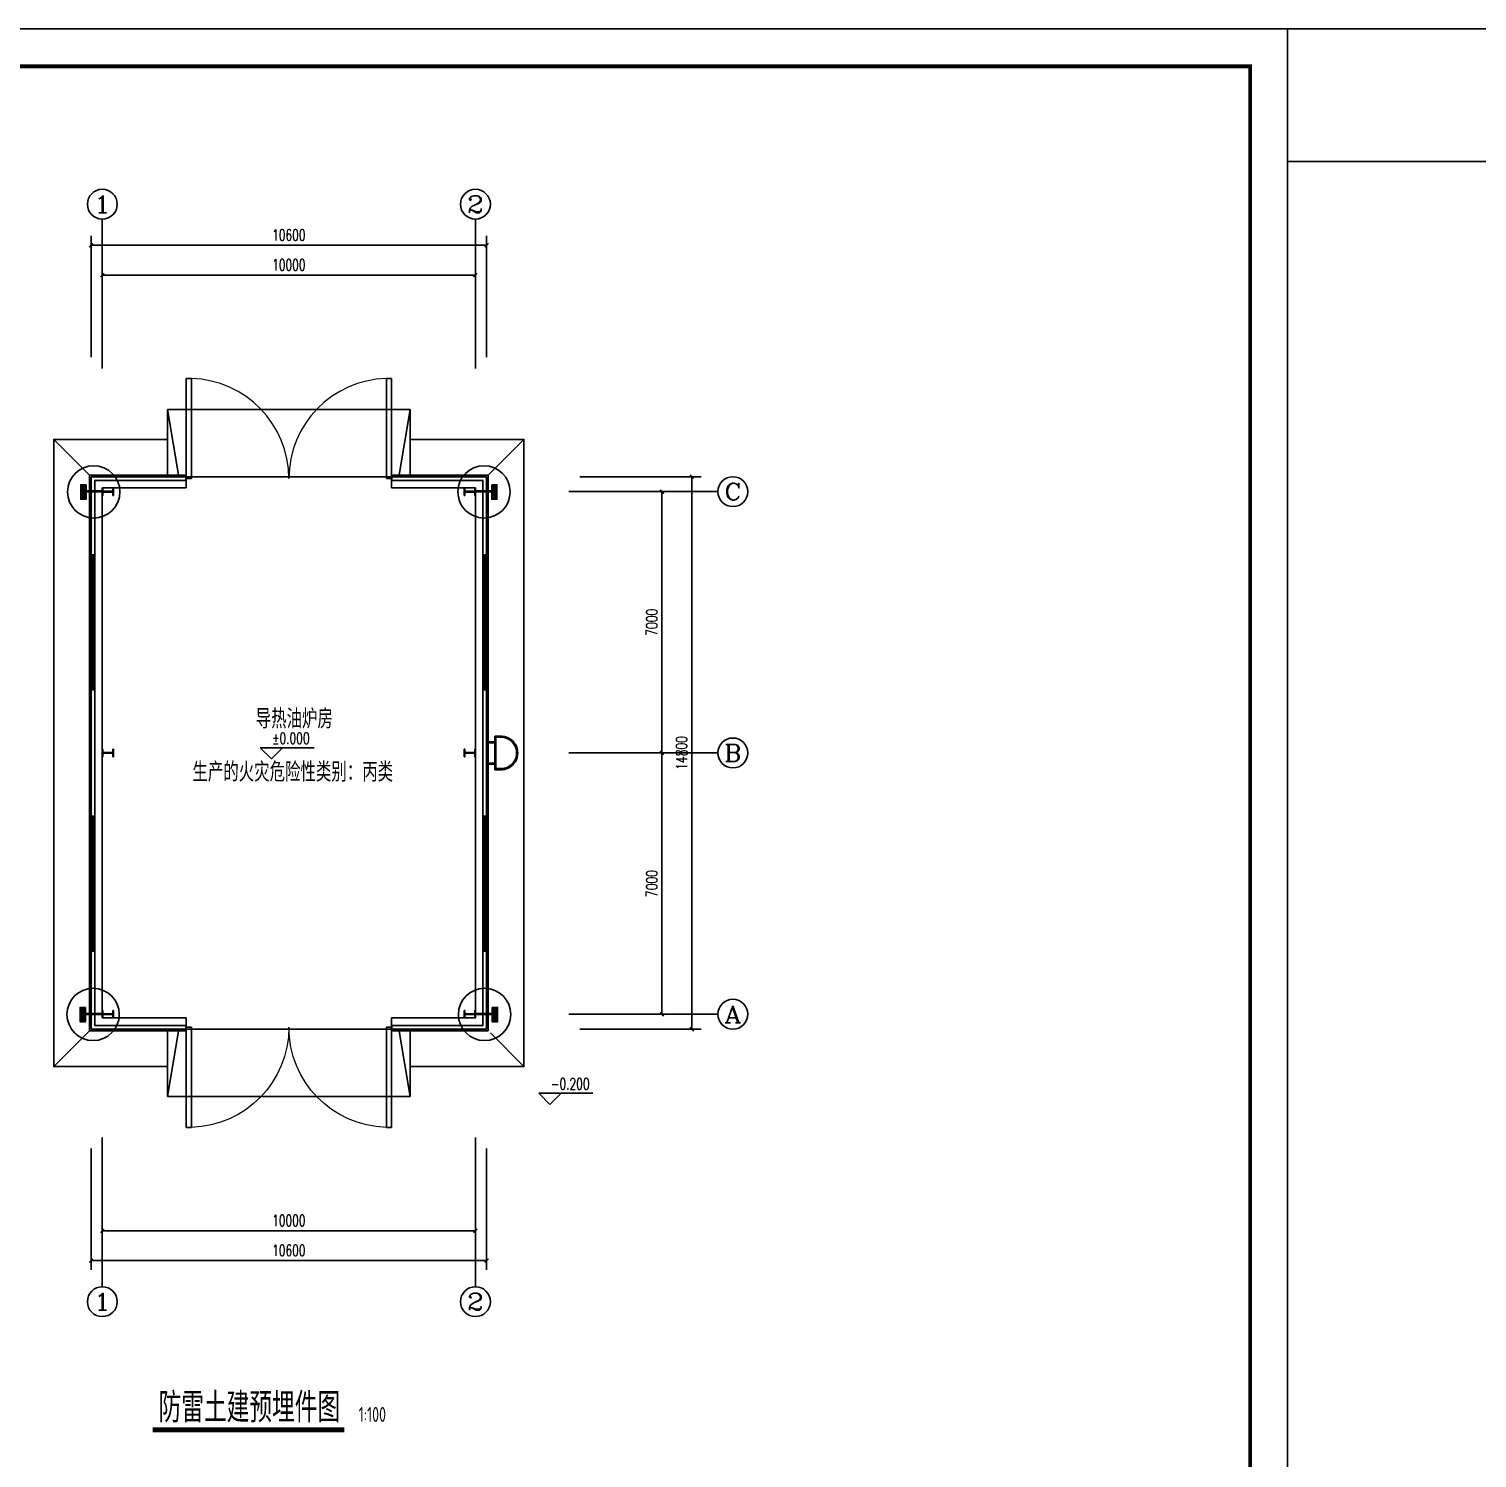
# Model space of a CAD drawing. Extents: x 4830845 to 5141198, y -443067 to -268177.
# Drawn here: x 4995372 to 5034183, y -401620 to -363337 of the extents above; entities that cross this region are included whole.
import ezdxf
from ezdxf.enums import TextEntityAlignment as Align

# ---------------------------------------------------------------- set-up
doc = ezdxf.new("R2010")
doc.units = 0
doc.header["$LTSCALE"] = 1000
doc.header["$MEASUREMENT"] = 0
doc.linetypes.add('CENTER2', pattern=[1.125, 0.75, -0.125, 0.125, -0.125])
doc.layers.get('0').update_dxf_attribs({"linetype": 'CONTINUOUS'})
doc.layers.get('Defpoints').update_dxf_attribs({"linetype": 'CONTINUOUS'})
doc.layers.add('_0', color=7, linetype='CONTINUOUS', lineweight=25)
for name, color, linetype in [('AXIS_TEXT', 7, 'CONTINUOUS'), ('DIM_SYMB', 3, 'CONTINUOUS'), ('PUB_TITLE', 4, 'CONTINUOUS'), ('TEL_TAB', 7, 'CONTINUOUS'), ('WIRE-接地', 4, 'CONTINUOUS'), ('建筑底图', 251, 'CONTINUOUS'), ('电气', 3, 'CONTINUOUS')]:
    doc.layers.add(name, color=color, linetype=linetype)
doc.styles.add('_HZTXT', font='txt.shx', dxfattribs={"width": 0.8, "bigfont": 'HZTXT.shx'})
doc.styles.add('_TCH_AXIS', font='COMPLEX', dxfattribs={"bigfont": 'GBCBIG'})
doc.styles.add('_TCH_DIM', font='SIMPLEX', dxfattribs={"bigfont": 'GBCBIG'})
doc.styles.add('_TCH_DIM_T3', font='SIMPLEX', dxfattribs={"width": 0.705882, "bigfont": 'GBCBIG'})
doc.styles.add('COMPLEX', font='COMPLEX')
doc.styles.add('SCEI', font='sceie.shx', dxfattribs={"width": 0.75, "bigfont": 'sceic.shx'})
doc.dimstyles.new('_TCH_ARCH&&100', dxfattribs={"dimtxt": 297.5, "dimasz": 100, "dimexe": 250, "dimexo": 300, "dimgap": 126.25, "dimtad": 1, "dimdec": 0, "dimzin": 0, "dimdsep": 46, "dimtxsty": '_TCH_DIM_T3', "dimblk": 'ARCHTICK', "dimcen": 0.09, "dimclrt": 7, "dimazin": 2, "dimtfac": 1, "dimtdec": 0, "dimtix": 1, "dimtmove": 2, "dimatfit": 3, "dimfxl": 0, "dimtolj": 1, "dimtzin": 0, "dimarcsym": 0})
pattern_1 = [(45, (4961288.943, -427094.354), (22.45064, -22.45064), [])]
pattern_2 = [(45, (4961304.942, -413094.354), (22.45064, -22.45064), [])]

# ---------------------------------------------------------------- blocks, each defined once
blk = doc.blocks.new('$TCHSYS$WIN2D')
for p, q in [((-0.5, 0.5), (0.5, 0.5)), ((-0.5, 0.5), (-0.5, -0.5)), ((0.5, 0.5), (0.5, -0.5)), ((0.5, 0.167), (-0.5, 0.167)), ((0.5, -0.167), (-0.5, -0.167)), ((-0.5, -0.5), (0.5, -0.5))]:
    blk.add_line(p, q)
blk = doc.blocks.new('$DorLib2D$00000002')
for p, q in [((-0.5, 0), (-0.5, 0.4875)), ((-0.475, 0.4875), (-0.5, 0.4875)), ((-0.475, 0), (-0.475, 0.4875)), ((0.475, 0), (0.475, 0.4875)), ((0.475, 0.4875), (0.5, 0.4875)), ((0.5, 0), (0.5, 0.4875)), ((-0.5, 0), (-0.475, 0)), ((0.5, 0), (0.475, 0))]:
    blk.add_line(p, q)
at = {"lineweight": 13}
for centre, start, end in [((-0.4875, 0), 0, 88.53072), ((0.4875, 0), 91.46928, 180)]:
    blk.add_arc(centre, 0.4875, start, end, dxfattribs=at)
blk = doc.blocks.new('_ArchTick')
at = {"color": 0, "linetype": 'ByBlock', "const_width": 0.4}
blk.add_lwpolyline([(-0.5, -0.5), (0.5, 0.5)], dxfattribs=at)
blk = doc.blocks.new('*D71')
at = {"layer": 'Defpoints', "color": 0, "transparency": 16777216}
for p in [(5009838, -382732), (5012338, -382732), (5009838, -389732)]:
    blk.add_point(p, dxfattribs=at)
at = {"layer": '建筑底图', "color": 0, "lineweight": -2, "transparency": 16777216}
for p, q in [((5010138, -382732), (5012588, -382732)), ((5012338, -389732), (5012338, -382732)), ((5010138, -389732), (5012588, -389732))]:
    blk.add_line(p, q, dxfattribs=at)
at = {"layer": '建筑底图', "color": 0, "lineweight": -2, "transparency": 16777216, "xscale": 100, "yscale": 100, "zscale": 100}
for p, rotation in [((5012338, -382732), 90), ((5012338, -389732), 270)]:
    blk.add_blockref('_ArchTick', p, dxfattribs=dict(at, rotation=rotation))
at = {"layer": '建筑底图', "color": 7, "transparency": 16777216, "insert": (5012063, -386232), "char_height": 297.5, "attachment_point": 5, "rotation": 90, "style": '_TCH_DIM_T3'}
blk.add_mtext('\\A1;7000', dxfattribs=at)
blk = doc.blocks.new('*D72')
at = {"layer": 'Defpoints', "color": 0, "transparency": 16777216}
for p in [(5009838, -375732), (5012338, -375732), (5009838, -382732)]:
    blk.add_point(p, dxfattribs=at)
at = {"layer": '建筑底图', "color": 0, "lineweight": -2, "transparency": 16777216}
for p, q in [((5010138, -375732), (5012588, -375732)), ((5012338, -382732), (5012338, -375732)), ((5010138, -382732), (5012588, -382732))]:
    blk.add_line(p, q, dxfattribs=at)
at = {"layer": '建筑底图', "color": 0, "lineweight": -2, "transparency": 16777216, "xscale": 100, "yscale": 100, "zscale": 100}
for p, rotation in [((5012338, -375732), 90), ((5012338, -382732), 270)]:
    blk.add_blockref('_ArchTick', p, dxfattribs=dict(at, rotation=rotation))
at = {"layer": '建筑底图', "color": 7, "transparency": 16777216, "insert": (5012063, -379232), "char_height": 297.5, "attachment_point": 5, "rotation": 90, "style": '_TCH_DIM_T3'}
blk.add_mtext('\\A1;7000', dxfattribs=at)
blk = doc.blocks.new('*D73')
at = {"layer": 'Defpoints', "color": 0, "transparency": 16777216}
for p in [(5009838, -375332), (5013138, -375332), (5009838, -390132)]:
    blk.add_point(p, dxfattribs=at)
at = {"layer": '建筑底图', "color": 0, "lineweight": -2, "transparency": 16777216}
for p, q in [((5010138, -375332), (5013388, -375332)), ((5013138, -390132), (5013138, -375332)), ((5010138, -390132), (5013388, -390132))]:
    blk.add_line(p, q, dxfattribs=at)
at = {"layer": '建筑底图', "color": 0, "lineweight": -2, "transparency": 16777216, "xscale": 100, "yscale": 100, "zscale": 100}
for p, rotation in [((5013138, -375332), 90), ((5013138, -390132), 270)]:
    blk.add_blockref('_ArchTick', p, dxfattribs=dict(at, rotation=rotation))
at = {"layer": '建筑底图', "color": 7, "transparency": 16777216, "insert": (5012863, -382732), "char_height": 297.5, "attachment_point": 5, "rotation": 90, "style": '_TCH_DIM_T3'}
blk.add_mtext('\\A1;14800', dxfattribs=at)
blk = doc.blocks.new('_AXISO')
blk.add_circle((0, 0), 0.5)
at = {"layer": 'AXIS_TEXT', "style": 'COMPLEX', "width": 1.041667}
blk.add_attdef('A', text='', height=0.56, dxfattribs=at).set_placement((-0.25, -0.28), (0.25, -0.28), align=Align.FIT)
blk = doc.blocks.new('*D74')
at = {"layer": 'Defpoints', "color": 0, "transparency": 16777216}
for p in [(5007338, -369932), (4997338, -372432), (5007338, -372432)]:
    blk.add_point(p, dxfattribs=at)
at = {"layer": '建筑底图', "color": 0, "lineweight": -2, "transparency": 16777216}
for p, q in [((4997338, -372132), (4997338, -369682)), ((5007338, -372132), (5007338, -369682)), ((4997338, -369932), (5007338, -369932))]:
    blk.add_line(p, q, dxfattribs=at)
at = {"layer": '建筑底图', "color": 0, "lineweight": -2, "transparency": 16777216, "xscale": 100, "yscale": 100, "zscale": 100, "rotation": 180}
blk.add_blockref('_ArchTick', (4997338, -369932), dxfattribs=at)
at = {"layer": '建筑底图', "color": 0, "lineweight": -2, "transparency": 16777216, "xscale": 100, "yscale": 100, "zscale": 100}
blk.add_blockref('_ArchTick', (5007338, -369932), dxfattribs=at)
at = {"layer": '建筑底图', "color": 7, "transparency": 16777216, "insert": (5002338, -369657), "char_height": 297.5, "attachment_point": 5, "style": '_TCH_DIM_T3'}
blk.add_mtext('\\A1;10000', dxfattribs=at)
blk = doc.blocks.new('*D75')
at = {"layer": 'Defpoints', "color": 0, "transparency": 16777216}
for p in [(5007638, -369132), (4997038, -372432), (5007638, -372432)]:
    blk.add_point(p, dxfattribs=at)
at = {"layer": '建筑底图', "color": 0, "lineweight": -2, "transparency": 16777216}
for p, q in [((4997038, -372132), (4997038, -368882)), ((5007638, -372132), (5007638, -368882)), ((4997038, -369132), (5007638, -369132))]:
    blk.add_line(p, q, dxfattribs=at)
at = {"layer": '建筑底图', "color": 0, "lineweight": -2, "transparency": 16777216, "xscale": 100, "yscale": 100, "zscale": 100, "rotation": 180}
blk.add_blockref('_ArchTick', (4997038, -369132), dxfattribs=at)
at = {"layer": '建筑底图', "color": 0, "lineweight": -2, "transparency": 16777216, "xscale": 100, "yscale": 100, "zscale": 100}
blk.add_blockref('_ArchTick', (5007638, -369132), dxfattribs=at)
at = {"layer": '建筑底图', "color": 7, "transparency": 16777216, "insert": (5002338, -368857), "char_height": 297.5, "attachment_point": 5, "style": '_TCH_DIM_T3'}
blk.add_mtext('\\A1;10600', dxfattribs=at)
blk = doc.blocks.new('*D76')
at = {"layer": 'Defpoints', "color": 0, "transparency": 16777216}
for p in [(4997338, -393032), (5007338, -393032), (5007338, -395532)]:
    blk.add_point(p, dxfattribs=at)
at = {"layer": '建筑底图', "color": 0, "lineweight": -2, "transparency": 16777216}
for p, q in [((4997338, -393332), (4997338, -395782)), ((5007338, -393332), (5007338, -395782)), ((4997338, -395532), (5007338, -395532))]:
    blk.add_line(p, q, dxfattribs=at)
at = {"layer": '建筑底图', "color": 0, "lineweight": -2, "transparency": 16777216, "xscale": 100, "yscale": 100, "zscale": 100, "rotation": 180}
blk.add_blockref('_ArchTick', (4997338, -395532), dxfattribs=at)
at = {"layer": '建筑底图', "color": 0, "lineweight": -2, "transparency": 16777216, "xscale": 100, "yscale": 100, "zscale": 100}
blk.add_blockref('_ArchTick', (5007338, -395532), dxfattribs=at)
at = {"layer": '建筑底图', "color": 7, "transparency": 16777216, "insert": (5002338, -395257), "char_height": 297.5, "attachment_point": 5, "style": '_TCH_DIM_T3'}
blk.add_mtext('\\A1;10000', dxfattribs=at)
blk = doc.blocks.new('*D77')
at = {"layer": 'Defpoints', "color": 0, "transparency": 16777216}
for p in [(4997038, -393032), (5007638, -393032), (5007638, -396332)]:
    blk.add_point(p, dxfattribs=at)
at = {"layer": '建筑底图', "color": 0, "lineweight": -2, "transparency": 16777216}
for p, q in [((4997038, -393332), (4997038, -396582)), ((5007638, -393332), (5007638, -396582)), ((4997038, -396332), (5007638, -396332))]:
    blk.add_line(p, q, dxfattribs=at)
at = {"layer": '建筑底图', "color": 0, "lineweight": -2, "transparency": 16777216, "xscale": 100, "yscale": 100, "zscale": 100, "rotation": 180}
blk.add_blockref('_ArchTick', (4997038, -396332), dxfattribs=at)
at = {"layer": '建筑底图', "color": 0, "lineweight": -2, "transparency": 16777216, "xscale": 100, "yscale": 100, "zscale": 100}
blk.add_blockref('_ArchTick', (5007638, -396332), dxfattribs=at)
at = {"layer": '建筑底图', "color": 7, "transparency": 16777216, "insert": (5002338, -396057), "char_height": 297.5, "attachment_point": 5, "style": '_TCH_DIM_T3'}
blk.add_mtext('\\A1;10600', dxfattribs=at)

msp = doc.modelspace()

# ---------------------------------------------------------------- hatches: boundary and pattern name
at = {"layer": '建筑底图'}
for points in [[(4997038.1, -375332.1), (4997038.1, -377432.1), (4997068.1, -377402.1), (4997068.1, -375362.1)], [(4999588.1, -375332.1), (4997038.1, -375332.1), (4997068.1, -375362.1), (4999558.1, -375362.1)], [(4997138.1, -377432.1), (4997138.1, -375432.1), (4997108.1, -375402.1), (4997108.1, -377402.1)], [(4997138.1, -375432.1), (4999588.1, -375432.1), (4999558.1, -375402.1), (4997108.1, -375402.1)], [(4997622.1, -375722.1), (4997622.1, -375632.1), (4997638.1, -375632.1), (4997638.1, -375832.1), (4997622.1, -375832.1), (4997622.1, -375742.1), (4997354.1, -375742.1), (4997354.1, -375832.1), (4997338.1, -375832.1), (4997338.1, -375632.1), (4997354.1, -375632.1), (4997354.1, -375722.1)], [(4999588.1, -375432.1), (4999588.1, -375332.1), (4999558.1, -375362.1), (4999558.1, -375402.1)], [(5007638.1, -375332.1), (5005088.1, -375332.1), (5005118.1, -375362.1), (5007608.1, -375362.1)], [(5005088.1, -375332.1), (5005088.1, -375432.1), (5005118.1, -375402.1), (5005118.1, -375362.1)], [(5005088.1, -375432.1), (5007538.1, -375432.1), (5007568.1, -375402.1), (5005118.1, -375402.1)], [(5007054.1, -375722.1), (5007054.1, -375632.1), (5007038.1, -375632.1), (5007038.1, -375832.1), (5007054.1, -375832.1), (5007054.1, -375742.1), (5007322.1, -375742.1), (5007322.1, -375832.1), (5007338.1, -375832.1), (5007338.1, -375632.1), (5007322.1, -375632.1), (5007322.1, -375722.1)], [(5007538.1, -375432.1), (5007538.1, -377432.1), (5007568.1, -377402.1), (5007568.1, -375402.1)], [(5007638.1, -377432.1), (5007638.1, -375332.1), (5007608.1, -375362.1), (5007608.1, -377402.1)], [(4997038.1, -377432.1), (4997138.1, -377432.1), (4997108.1, -377402.1), (4997068.1, -377402.1)], [(5007538.1, -377432.1), (5007638.1, -377432.1), (5007608.1, -377402.1), (5007568.1, -377402.1)], [(4997138.1, -381032.1), (4997038.1, -381032.1), (4997068.1, -381062.1), (4997108.1, -381062.1)], [(4997038.1, -381032.1), (4997038.1, -384432.1), (4997068.1, -384402.1), (4997068.1, -381062.1)], [(4997138.1, -384432.1), (4997138.1, -381032.1), (4997108.1, -381062.1), (4997108.1, -384402.1)], [(5007638.1, -381032.1), (5007538.1, -381032.1), (5007568.1, -381062.1), (5007608.1, -381062.1)], [(5007538.1, -381032.1), (5007538.1, -384432.1), (5007568.1, -384402.1), (5007568.1, -381062.1)], [(5007638.1, -384432.1), (5007638.1, -381032.1), (5007608.1, -381062.1), (5007608.1, -384402.1)], [(4997622.1, -382722.1), (4997622.1, -382632.1), (4997638.1, -382632.1), (4997638.1, -382832.1), (4997622.1, -382832.1), (4997622.1, -382742.1), (4997354.1, -382742.1), (4997354.1, -382832.1), (4997338.1, -382832.1), (4997338.1, -382632.1), (4997354.1, -382632.1), (4997354.1, -382722.1)], [(5007054.1, -382722.1), (5007054.1, -382632.1), (5007038.1, -382632.1), (5007038.1, -382832.1), (5007054.1, -382832.1), (5007054.1, -382742.1), (5007322.1, -382742.1), (5007322.1, -382832.1), (5007338.1, -382832.1), (5007338.1, -382632.1), (5007322.1, -382632.1), (5007322.1, -382722.1)], [(4997038.1, -384432.1), (4997138.1, -384432.1), (4997108.1, -384402.1), (4997068.1, -384402.1)], [(5007538.1, -384432.1), (5007638.1, -384432.1), (5007608.1, -384402.1), (5007568.1, -384402.1)], [(4997138.1, -388032.1), (4997038.1, -388032.1), (4997068.1, -388062.1), (4997108.1, -388062.1)], [(4997038.1, -388032.1), (4997038.1, -390132.1), (4997068.1, -390102.1), (4997068.1, -388062.1)], [(4997138.1, -390032.1), (4997138.1, -388032.1), (4997108.1, -388062.1), (4997108.1, -390062.1)], [(5007638.1, -388032.1), (5007538.1, -388032.1), (5007568.1, -388062.1), (5007608.1, -388062.1)], [(5007538.1, -388032.1), (5007538.1, -390032.1), (5007568.1, -390062.1), (5007568.1, -388062.1)], [(5007638.1, -390132.1), (5007638.1, -388032.1), (5007608.1, -388062.1), (5007608.1, -390102.1)], [(4997622.1, -389722.1), (4997622.1, -389632.1), (4997638.1, -389632.1), (4997638.1, -389832.1), (4997622.1, -389832.1), (4997622.1, -389742.1), (4997354.1, -389742.1), (4997354.1, -389832.1), (4997338.1, -389832.1), (4997338.1, -389632.1), (4997354.1, -389632.1), (4997354.1, -389722.1)], [(5007054.1, -389722.1), (5007054.1, -389632.1), (5007038.1, -389632.1), (5007038.1, -389832.1), (5007054.1, -389832.1), (5007054.1, -389742.1), (5007322.1, -389742.1), (5007322.1, -389832.1), (5007338.1, -389832.1), (5007338.1, -389632.1), (5007322.1, -389632.1), (5007322.1, -389722.1)], [(4999588.1, -390032.1), (4997138.1, -390032.1), (4997108.1, -390062.1), (4999558.1, -390062.1)], [(4999588.1, -390132.1), (4999588.1, -390032.1), (4999558.1, -390062.1), (4999558.1, -390102.1)], [(5007538.1, -390032.1), (5005088.1, -390032.1), (5005118.1, -390062.1), (5007568.1, -390062.1)], [(5005088.1, -390032.1), (5005088.1, -390132.1), (5005118.1, -390102.1), (5005118.1, -390062.1)], [(4997038.1, -390132.1), (4999588.1, -390132.1), (4999558.1, -390102.1), (4997068.1, -390102.1)], [(5005088.1, -390132.1), (5007638.1, -390132.1), (5007608.1, -390102.1), (5005118.1, -390102.1)]]:
    msp.add_hatch(color=256, dxfattribs=at).paths.add_polyline_path(points)
at = {"layer": '电气'}
h = msp.add_hatch(dxfattribs=at)
h.set_pattern_fill('ANSI31', color=256, scale=20, angle=270, style=0)
h.set_pattern_definition(pattern_2)
h.paths.add_polyline_path([(4996902.4, -375549), (4996760.5, -375549), (4996760.5, -375934), (4996902.4, -375934)])
h = msp.add_hatch(dxfattribs=at)
h.set_pattern_fill('ANSI31', color=256, scale=20, angle=270, style=0)
h.set_pattern_definition(pattern_2)
h.paths.add_polyline_path([(5007773.8, -375549), (5007915.6, -375549), (5007915.6, -375934), (5007773.8, -375934)])
h = msp.add_hatch(dxfattribs=at)
h.set_pattern_fill('ANSI31', color=256, scale=20, angle=270, style=0)
h.set_pattern_definition(pattern_1)
h.paths.add_polyline_path([(4996886.4, -389549), (4996744.5, -389549), (4996744.5, -389934), (4996886.4, -389934)])
h = msp.add_hatch(dxfattribs=at)
h.set_pattern_fill('ANSI31', color=256, scale=20, angle=270, style=0)
h.set_pattern_definition(pattern_1)
h.paths.add_polyline_path([(5007789.8, -389549), (5007931.6, -389549), (5007931.6, -389934), (5007789.8, -389934)])

# ---------------------------------------------------------------- linework, layer by layer
at = {"layer": '_0', "color": 0}
msp.add_lwpolyline([(5029103.5, -363337.3), (5035515.9, -363337.3), (5035515.9, -366890.7), (5029103.5, -366890.7)], close=True, dxfattribs=at)
at = {"layer": 'DIM_SYMB', "const_width": 140}
msp.add_lwpolyline([(4998687.1, -400863.6), (5003822.2, -400863.6)], dxfattribs=at)
at = {"layer": 'PUB_TITLE', "color": 4}
msp.add_lwpolyline([(4945003.5, -422737.3), (5029103.5, -422737.3), (5029103.5, -363337.3), (4945003.5, -363337.3)], close=True, dxfattribs=at)
at = {"layer": 'PUB_TITLE', "color": 4, "const_width": 100}
msp.add_lwpolyline([(4947503.5, -421737.3), (5028103.5, -421737.3), (5028103.5, -364337.3), (4947503.5, -364337.3)], close=True, dxfattribs=at)
at = {"layer": 'WIRE-接地', "linetype": 'CENTER2', "const_width": 70}
for points in [[(4997370.1, -375722.1), (4996902.4, -375722.1)], [(5007306.1, -375722.1), (5007773.8, -375722.1)], [(4997354.1, -389722.1), (4996886.4, -389722.1)], [(5007322.1, -389722.1), (5007789.8, -389722.1)]]:
    msp.add_lwpolyline(points, dxfattribs=at)
at = {"layer": '建筑底图'}
for p, q in [((4997338.1, -372432.1), (4997338.1, -368432.1)), ((5007338.1, -372432.1), (5007338.1, -368432.1)), ((4999088.1, -373532.1), (5005588.1, -373532.1)), ((4999088.1, -373532.1), (4999388.1, -375332.1)), ((4999088.1, -373532.1), (4999088.1, -375332.1)), ((5005588.1, -373532.1), (5005288.1, -375332.1)), ((5005588.1, -373532.1), (5005588.1, -375332.1)), ((4996998.1, -375292.1), (4996038.1, -374332.1)), ((5007678.1, -375292.1), (5008638.1, -374332.1)), ((4999588.1, -375332.1), (4999588.1, -375292.1)), ((5005088.1, -375332.1), (5005088.1, -375232.1)), ((4997038.1, -375332.1), (4997038.1, -377432.1)), ((4999588.1, -375332.1), (4997038.1, -375332.1)), ((4997138.1, -377432.1), (4997138.1, -375432.1)), ((4997138.1, -375432.1), (4999588.1, -375432.1)), ((5005088.1, -375332.1), (4999588.1, -375332.1)), ((4999588.1, -375432.1), (4999588.1, -375332.1)), ((4999588.1, -375432.1), (4999588.1, -375632.1)), ((5007638.1, -375332.1), (5005088.1, -375332.1)), ((5005088.1, -375332.1), (5005088.1, -375432.1)), ((5005088.1, -375432.1), (5005088.1, -375632.1)), ((5005088.1, -375432.1), (5007538.1, -375432.1)), ((5007538.1, -375432.1), (5007538.1, -377432.1)), ((5007638.1, -377432.1), (5007638.1, -375332.1)), ((5009838.1, -375732.1), (5013838.1, -375732.1)), ((4997038.1, -377432.1), (4997138.1, -377432.1)), ((5007538.1, -377432.1), (5007638.1, -377432.1)), ((4997138.1, -381032.1), (4997038.1, -381032.1)), ((4997038.1, -381032.1), (4997038.1, -384432.1)), ((4997138.1, -384432.1), (4997138.1, -381032.1)), ((5007638.1, -381032.1), (5007538.1, -381032.1)), ((5007538.1, -381032.1), (5007538.1, -384432.1)), ((5007638.1, -384432.1), (5007638.1, -381032.1)), ((5007858.1, -382283.1), (5008038.1, -382283.1)), ((5007858.1, -382432.1), (5007858.1, -382283.1)), ((5001868.4, -382893.3), (5001568.4, -382593.3)), ((5001568.4, -382593.3), (5003018.4, -382593.3)), ((5001868.4, -382893.3), (5002168.4, -382593.3)), ((5007888.1, -382312.1), (5008023.3, -382312.1)), ((5007888.1, -382432.1), (5007888.1, -382312.1)), ((5007858.1, -383032.1), (5007858.1, -383181)), ((5007888.1, -383032.1), (5007888.1, -383152.1)), ((5009838.1, -382732.1), (5013838.1, -382732.1)), ((5007858.1, -383181), (5008038.1, -383181)), ((5007888.1, -383152.1), (5008023.3, -383152.1)), ((4997038.1, -384432.1), (4997138.1, -384432.1)), ((5007538.1, -384432.1), (5007638.1, -384432.1)), ((4997138.1, -388032.1), (4997038.1, -388032.1)), ((4997038.1, -388032.1), (4997038.1, -390132.1)), ((4997138.1, -390032.1), (4997138.1, -388032.1)), ((5007638.1, -388032.1), (5007538.1, -388032.1)), ((5007538.1, -388032.1), (5007538.1, -390032.1)), ((5007638.1, -390132.1), (5007638.1, -388032.1)), ((4999588.1, -390032.1), (4997138.1, -390032.1)), ((4999588.1, -390032.1), (4999588.1, -389832.1)), ((4999588.1, -390132.1), (4999588.1, -390032.1)), ((5005088.1, -390032.1), (5005088.1, -389832.1)), ((5007538.1, -390032.1), (5005088.1, -390032.1)), ((5005088.1, -390032.1), (5005088.1, -390132.1)), ((5009838.1, -389732.1), (5013838.1, -389732.1)), ((4996998.1, -390172.1), (4996038.1, -391132.1)), ((4997038.1, -390132.1), (4999588.1, -390132.1)), ((4999088.1, -391932.1), (4999388.1, -390132.1)), ((4999088.1, -391932.1), (4999088.1, -390132.1)), ((4999588.1, -390132.1), (4999588.1, -390172.1)), ((5005088.1, -390132.1), (4999588.1, -390132.1)), ((5005088.1, -390132.1), (5005088.1, -390232.1)), ((5005088.1, -390132.1), (5007638.1, -390132.1)), ((5005588.1, -391932.1), (5005288.1, -390132.1)), ((5005588.1, -391932.1), (5005588.1, -390132.1)), ((5007738.1, -390232.1), (5008638.1, -391132.1)), ((4999088.1, -391932.1), (5005588.1, -391932.1)), ((5009336.7, -392148.5), (5009036.7, -391848.5)), ((5009036.7, -391848.5), (5010486.7, -391848.5)), ((5009336.7, -392148.5), (5009636.7, -391848.5)), ((4997338.1, -393032.1), (4997338.1, -397032.1)), ((5007338.1, -393032.1), (5007338.1, -397032.1))]:
    msp.add_line(p, q, dxfattribs=at)
for points in [[(4999088.1, -391132.1), (4996038.1, -391132.1), (4996038.1, -374332.1), (4999088.1, -374332.1)], [(5005588.1, -374332.1), (5008638.1, -374332.1), (5008638.1, -391132.1), (5005588.1, -391132.1)], [(4999588.1, -390172.1), (4996998.1, -390172.1), (4996998.1, -375292.1), (4999588.1, -375292.1)], [(5005088.1, -375292.1), (5007678.1, -375292.1), (5007678.1, -390172.1), (5005088.1, -390172.1)], [(4999588.1, -389832.1), (4997338.1, -389832.1), (4997338.1, -375632.1), (4999588.1, -375632.1)], [(5005088.1, -375632.1), (5007338.1, -375632.1), (5007338.1, -389832.1), (5005088.1, -389832.1)], [(5007638.1, -383032.1), (5007888.1, -383032.1), (5007888.1, -382432.1), (5007638.1, -382432.1)], [(5007638.1, -383002.1), (5007858.1, -383002.1), (5007858.1, -382462.1), (5007638.1, -382462.1)]]:
    msp.add_lwpolyline(points, dxfattribs=at)
for points in [[(4997338.1, -375832.1), (4997338.1, -375632.1), (4997354.1, -375632.1), (4997354.1, -375722.1), (4997622.1, -375722.1), (4997622.1, -375632.1), (4997638.1, -375632.1), (4997638.1, -375832.1), (4997622.1, -375832.1), (4997622.1, -375742.1), (4997354.1, -375742.1), (4997354.1, -375832.1)], [(5007338.1, -375832.1), (5007338.1, -375632.1), (5007322.1, -375632.1), (5007322.1, -375722.1), (5007054.1, -375722.1), (5007054.1, -375632.1), (5007038.1, -375632.1), (5007038.1, -375832.1), (5007054.1, -375832.1), (5007054.1, -375742.1), (5007322.1, -375742.1), (5007322.1, -375832.1)], [(4997338.1, -382832.1), (4997338.1, -382632.1), (4997354.1, -382632.1), (4997354.1, -382722.1), (4997622.1, -382722.1), (4997622.1, -382632.1), (4997638.1, -382632.1), (4997638.1, -382832.1), (4997622.1, -382832.1), (4997622.1, -382742.1), (4997354.1, -382742.1), (4997354.1, -382832.1)], [(5007338.1, -382832.1), (5007338.1, -382632.1), (5007322.1, -382632.1), (5007322.1, -382722.1), (5007054.1, -382722.1), (5007054.1, -382632.1), (5007038.1, -382632.1), (5007038.1, -382832.1), (5007054.1, -382832.1), (5007054.1, -382742.1), (5007322.1, -382742.1), (5007322.1, -382832.1)], [(4997338.1, -389832.1), (4997338.1, -389632.1), (4997354.1, -389632.1), (4997354.1, -389722.1), (4997622.1, -389722.1), (4997622.1, -389632.1), (4997638.1, -389632.1), (4997638.1, -389832.1), (4997622.1, -389832.1), (4997622.1, -389742.1), (4997354.1, -389742.1), (4997354.1, -389832.1)], [(5007338.1, -389832.1), (5007338.1, -389632.1), (5007322.1, -389632.1), (5007322.1, -389722.1), (5007054.1, -389722.1), (5007054.1, -389632.1), (5007038.1, -389632.1), (5007038.1, -389832.1), (5007054.1, -389832.1), (5007054.1, -389742.1), (5007322.1, -389742.1), (5007322.1, -389832.1)]]:
    msp.add_lwpolyline(points, close=True, dxfattribs=at)
for radius, start, end in [(450, 266.17745, 93.82255), (420, 270, 90)]:
    msp.add_arc((5008023.3, -382732.1), radius, start, end, dxfattribs=at)
at = {"layer": '电气'}
for points in [[(4996902.4, -375549), (4996760.5, -375549), (4996760.5, -375934), (4996902.4, -375934)], [(5007773.8, -375549), (5007915.6, -375549), (5007915.6, -375934), (5007773.8, -375934)], [(4996886.4, -389549), (4996744.5, -389549), (4996744.5, -389934), (4996886.4, -389934)], [(5007789.8, -389549), (5007931.6, -389549), (5007931.6, -389934), (5007789.8, -389934)]]:
    msp.add_lwpolyline(points, close=True, dxfattribs=at)
for centre in [(4997108.2, -375737.6), (5007567.9, -375737.6), (4997092.2, -389737.6), (5007583.9, -389737.6)]:
    msp.add_circle(centre, 701.2, dxfattribs=at)

# ---------------------------------------------------------------- block references
at = {"layer": '建筑底图'}
ref = msp.add_blockref('_AXISO', (4997338.1, -368032.1), dxfattribs=dict(at, xscale=800, yscale=800, zscale=800))
ref.add_attrib('A', '1', dxfattribs={"layer": 'AXIS_TEXT', "color": 0, "height": 452.5, "style": '_TCH_AXIS', "width": 2.333333}).set_placement((4997111.8, -368258.3), (4997564.4, -368258.3), align=Align.FIT)
ref = msp.add_blockref('_AXISO', (5007338.1, -368032.1), dxfattribs=dict(at, xscale=800, yscale=800, zscale=800))
ref.add_attrib('A', '2', dxfattribs={"layer": 'AXIS_TEXT', "color": 0, "height": 452.5, "style": '_TCH_AXIS', "width": 1.5}).set_placement((5007111.8, -368258.3), (5007564.4, -368258.3), align=Align.FIT)
for name, p, xscale, yscale, zscale, rotation in [('$DorLib2D$00000002', (5002338.1, -375382.1), -5500, -5500, -5500, 180), ('$TCHSYS$WIN2D', (4997088.1, -379232.1), 3600, -100, 3600, 90), ('$TCHSYS$WIN2D', (5007588.1, -379232.1), 3600, 100, 3600, 90), ('$TCHSYS$WIN2D', (4997088.1, -386232.1), 3600, -100, 3600, 90), ('$TCHSYS$WIN2D', (5007588.1, -386232.1), 3600, 100, 3600, 90), ('$DorLib2D$00000002', (5002338.1, -390082.1), -5500, 5500, -5500, 180)]:
    msp.add_blockref(name, p, dxfattribs=dict(at, xscale=xscale, yscale=yscale, zscale=zscale, rotation=rotation))
ref = msp.add_blockref('_AXISO', (5014238.1, -375732.1), dxfattribs=dict(at, xscale=800, yscale=800, zscale=800))
ref.add_attrib('A', 'C', dxfattribs={"layer": 'AXIS_TEXT', "color": 0, "height": 452.5, "style": '_TCH_AXIS', "width": 1.4}).set_placement((5014011.8, -375958.3), (5014464.4, -375958.3), align=Align.FIT)
ref = msp.add_blockref('_AXISO', (5014238.1, -382732.1), dxfattribs=dict(at, xscale=800, yscale=800, zscale=800))
ref.add_attrib('A', 'B', dxfattribs={"layer": 'AXIS_TEXT', "color": 0, "height": 452.5, "style": '_TCH_AXIS', "width": 1.235294}).set_placement((5014011.8, -382958.3), (5014464.4, -382958.3), align=Align.FIT)
ref = msp.add_blockref('_AXISO', (5014238.1, -389732.1), dxfattribs=dict(at, xscale=800, yscale=800, zscale=800))
ref.add_attrib('A', 'A', dxfattribs={"layer": 'AXIS_TEXT', "color": 0, "height": 452.5, "style": '_TCH_AXIS', "width": 1.166667}).set_placement((5014011.8, -389958.3), (5014464.4, -389958.3), align=Align.FIT)
ref = msp.add_blockref('_AXISO', (4997338.1, -397432.1), dxfattribs=dict(at, xscale=800, yscale=800, zscale=800))
ref.add_attrib('A', '1', dxfattribs={"layer": 'AXIS_TEXT', "color": 0, "height": 452.5, "style": '_TCH_AXIS', "width": 2.333333}).set_placement((4997111.8, -397658.3), (4997564.4, -397658.3), align=Align.FIT)
ref = msp.add_blockref('_AXISO', (5007338.1, -397432.1), dxfattribs=dict(at, xscale=800, yscale=800, zscale=800))
ref.add_attrib('A', '2', dxfattribs={"layer": 'AXIS_TEXT', "color": 0, "height": 452.5, "style": '_TCH_AXIS', "width": 1.5}).set_placement((5007111.8, -397658.3), (5007564.4, -397658.3), align=Align.FIT)

# ---------------------------------------------------------------- texts
at = {"layer": 'TEL_TAB', "style": 'SCEI', "width": 0.8}
for s, height, p in [(' 防雷土建预埋件图 ', 800, (4998500.7, -400668.2)), ('1:100', 399, (5004208.6, -400652.1))]:
    msp.add_text(s, height=height, dxfattribs=at).set_placement(p)
at = {"layer": '建筑底图'}
for s, height, style, width, p in [('导热油炉房', 517.24, '_HZTXT', 0.8, (5001449.9, -382076.4)), ('%%P0.000', 297.5, '_TCH_DIM', 0.705882, (5001888.4, -382488.3)), ('生产的火灾危险性类别：丙类', 517.241, '_HZTXT', 0.8, (4999753.3, -383501.4)), ('-0.200', 297.5, '_TCH_DIM', 0.705882, (5009356.7, -391743.5))]:
    msp.add_text(s, height=height, dxfattribs=dict(at, style=style, width=width)).set_placement(p)

# ---------------------------------------------------------------- dimensions: what is measured, and where the dimension line sits
for p1, p2, distance, picture, middle in [((4997038.1, -372432.1), (5007638.1, -372432.1), 3300, '*D75', (5002338.1, -368857.1)), ((4997338.1, -372432.1), (5007338.1, -372432.1), 2500, '*D74', (5002338.1, -369657.1)), ((5009838.1, -390132.1), (5009838.1, -375332.1), -3300, '*D73', (5012863.1, -382732.1)), ((5009838.1, -382732.1), (5009838.1, -375732.1), -2500, '*D72', (5012063.1, -379232.1)), ((5009838.1, -389732.1), (5009838.1, -382732.1), -2500, '*D71', (5012063.1, -386232.1)), ((4997038.1, -393032.1), (5007638.1, -393032.1), -3300, '*D77', (5002338.1, -396057.1)), ((4997338.1, -393032.1), (5007338.1, -393032.1), -2500, '*D76', (5002338.1, -395257.1))]:
    dim = msp.add_aligned_dim(p1=p1, p2=p2, distance=distance, dimstyle='_TCH_ARCH&&100', dxfattribs=at)
    dim.commit()
    dim.dimension.update_dxf_attribs({"geometry": picture, "text_midpoint": middle})

doc.saveas('drawing.dxf')
